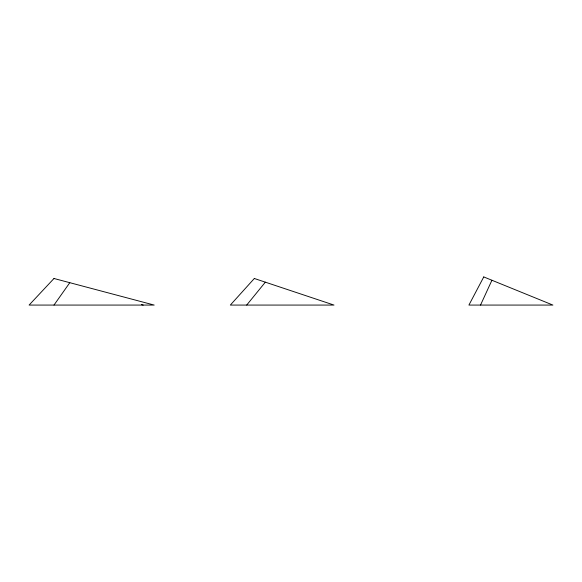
<?xml version="1.0" encoding="UTF-8"?>
<svg xmlns="http://www.w3.org/2000/svg" width="582" height="582" viewBox="0 0 582 582"><rect width="100%" height="100%" fill="white"/><g stroke="black" fill="none" stroke-linecap="round" stroke-linejoin="round"><path stroke-width="0.87" d="M480.521 305.07L491.928 280.255M53.988 305.07L69.796 282.685M246.695 305.07L265.341 282.168M141.462 304.612L143.208 305.07M483.758 276.93L468.917 305.07L552.9 305.07L483.758 276.93M254.334 278.494L230.334 305.07L333.995 305.07L254.334 278.494M53.988 278.494L29.1 305.07L154.186 305.07L53.988 278.494"/></g></svg>
